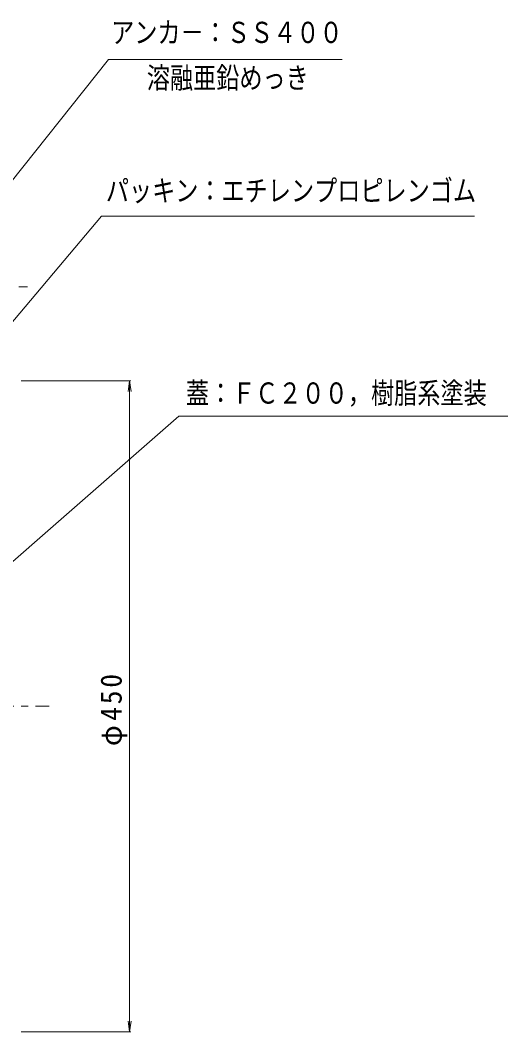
# Model space of a CAD drawing. Units: millimetres, scale not verified. Extents: x -961 to 843, y -686 to 688.
# Drawn here: x 506 to 843, y -216 to 483 of the extents above; entities that cross this region are included whole.
import ezdxf
from ezdxf.enums import TextEntityAlignment as Align

# ---------------------------------------------------------------- set-up
doc = ezdxf.new("R2010")
doc.units = ezdxf.units.MM
doc.header["$LTSCALE"] = 5
doc.linetypes.add('CHAIN1', pattern=[8, 5, -1, 1, -1])
for name, color, linetype, lineweight in [('0-0_通り芯', 2, 'Continuous', 9), ('0-1_躯体', 3, 'Continuous', 9), ('0-E', 7, 'Continuous', 9), ('0-F', 7, 'Continuous', 9)]:
    doc.layers.add(name, color=color, linetype=linetype, lineweight=lineweight)
doc.styles.add('ＭＳ ゴシック', font='')
doc.styles.get('ＭＳ ゴシック').set_extended_font_data('MS Gothic')

msp = doc.modelspace()

# ---------------------------------------------------------------- linework, layer by layer
at = {"layer": '0-0_通り芯', "color": 4, "linetype": 'CHAIN1'}
msp.add_line((465.041, 299.104), (510.961, 299.104), dxfattribs=at)
at = {"layer": '0-1_躯体', "linetype": 'CHAIN1'}
msp.add_line((396.543, 9.104), (526.076, 9.104), dxfattribs=at)
at = {"layer": '0-E'}
for p, q in [((567.035, 456.132), (487.678, 356.604)), ((567.035, 456.132), (728.497, 456.132)), ((843.026, 209.677), (615.574, 209.677))]:
    msp.add_line(p, q, dxfattribs=at)
for points in [[(819.937, 347.978), (562.246, 347.978), (483.353, 254.497)], [(615.574, 209.677), (476.678, 88.122), (484.929, 97.512)]]:
    msp.add_lwpolyline(points, dxfattribs=at)
at = {"layer": '0-F'}
for p, q in [((506.678, 234.104), (582.52, 234.104)), ((581.62, 234.104), (580.641, 226.668)), ((581.62, -215.896), (581.62, 234.104)), ((581.62, 234.104), (582.599, 226.668)), ((581.62, -215.896), (580.641, -208.46)), ((581.62, -215.896), (582.599, -208.46)), ((506.678, -215.896), (582.52, -215.896))]:
    msp.add_line(p, q, dxfattribs=at)

# ---------------------------------------------------------------- texts
at = {"layer": '0-E', "color": 6, "style": 'ＭＳ ゴシック', "width": 0.8}
for s, p in [('アンカ－：ＳＳ４００', (568.857, 463.183)), ('溶融亜鉛めっき', (593.481, 431.762)), ('パッキン：エチレンプロピレンゴム', (565.163, 353.783)), ('蓋：ＦＣ２００，樹脂系塗装', (620.506, 213.892))]:
    msp.add_text(s, height=14.66, dxfattribs=at).set_placement(p, align=Align.BOTTOM_LEFT)
at = {"layer": '0-F', "color": 2, "insert": (580.12, -18.396), "char_height": 14.66, "attachment_point": 7, "rotation": 90, "style": 'ＭＳ ゴシック'}
msp.add_mtext('\\T1.21;\\W0.95;φ450', dxfattribs=at)

doc.saveas('drawing.dxf')
